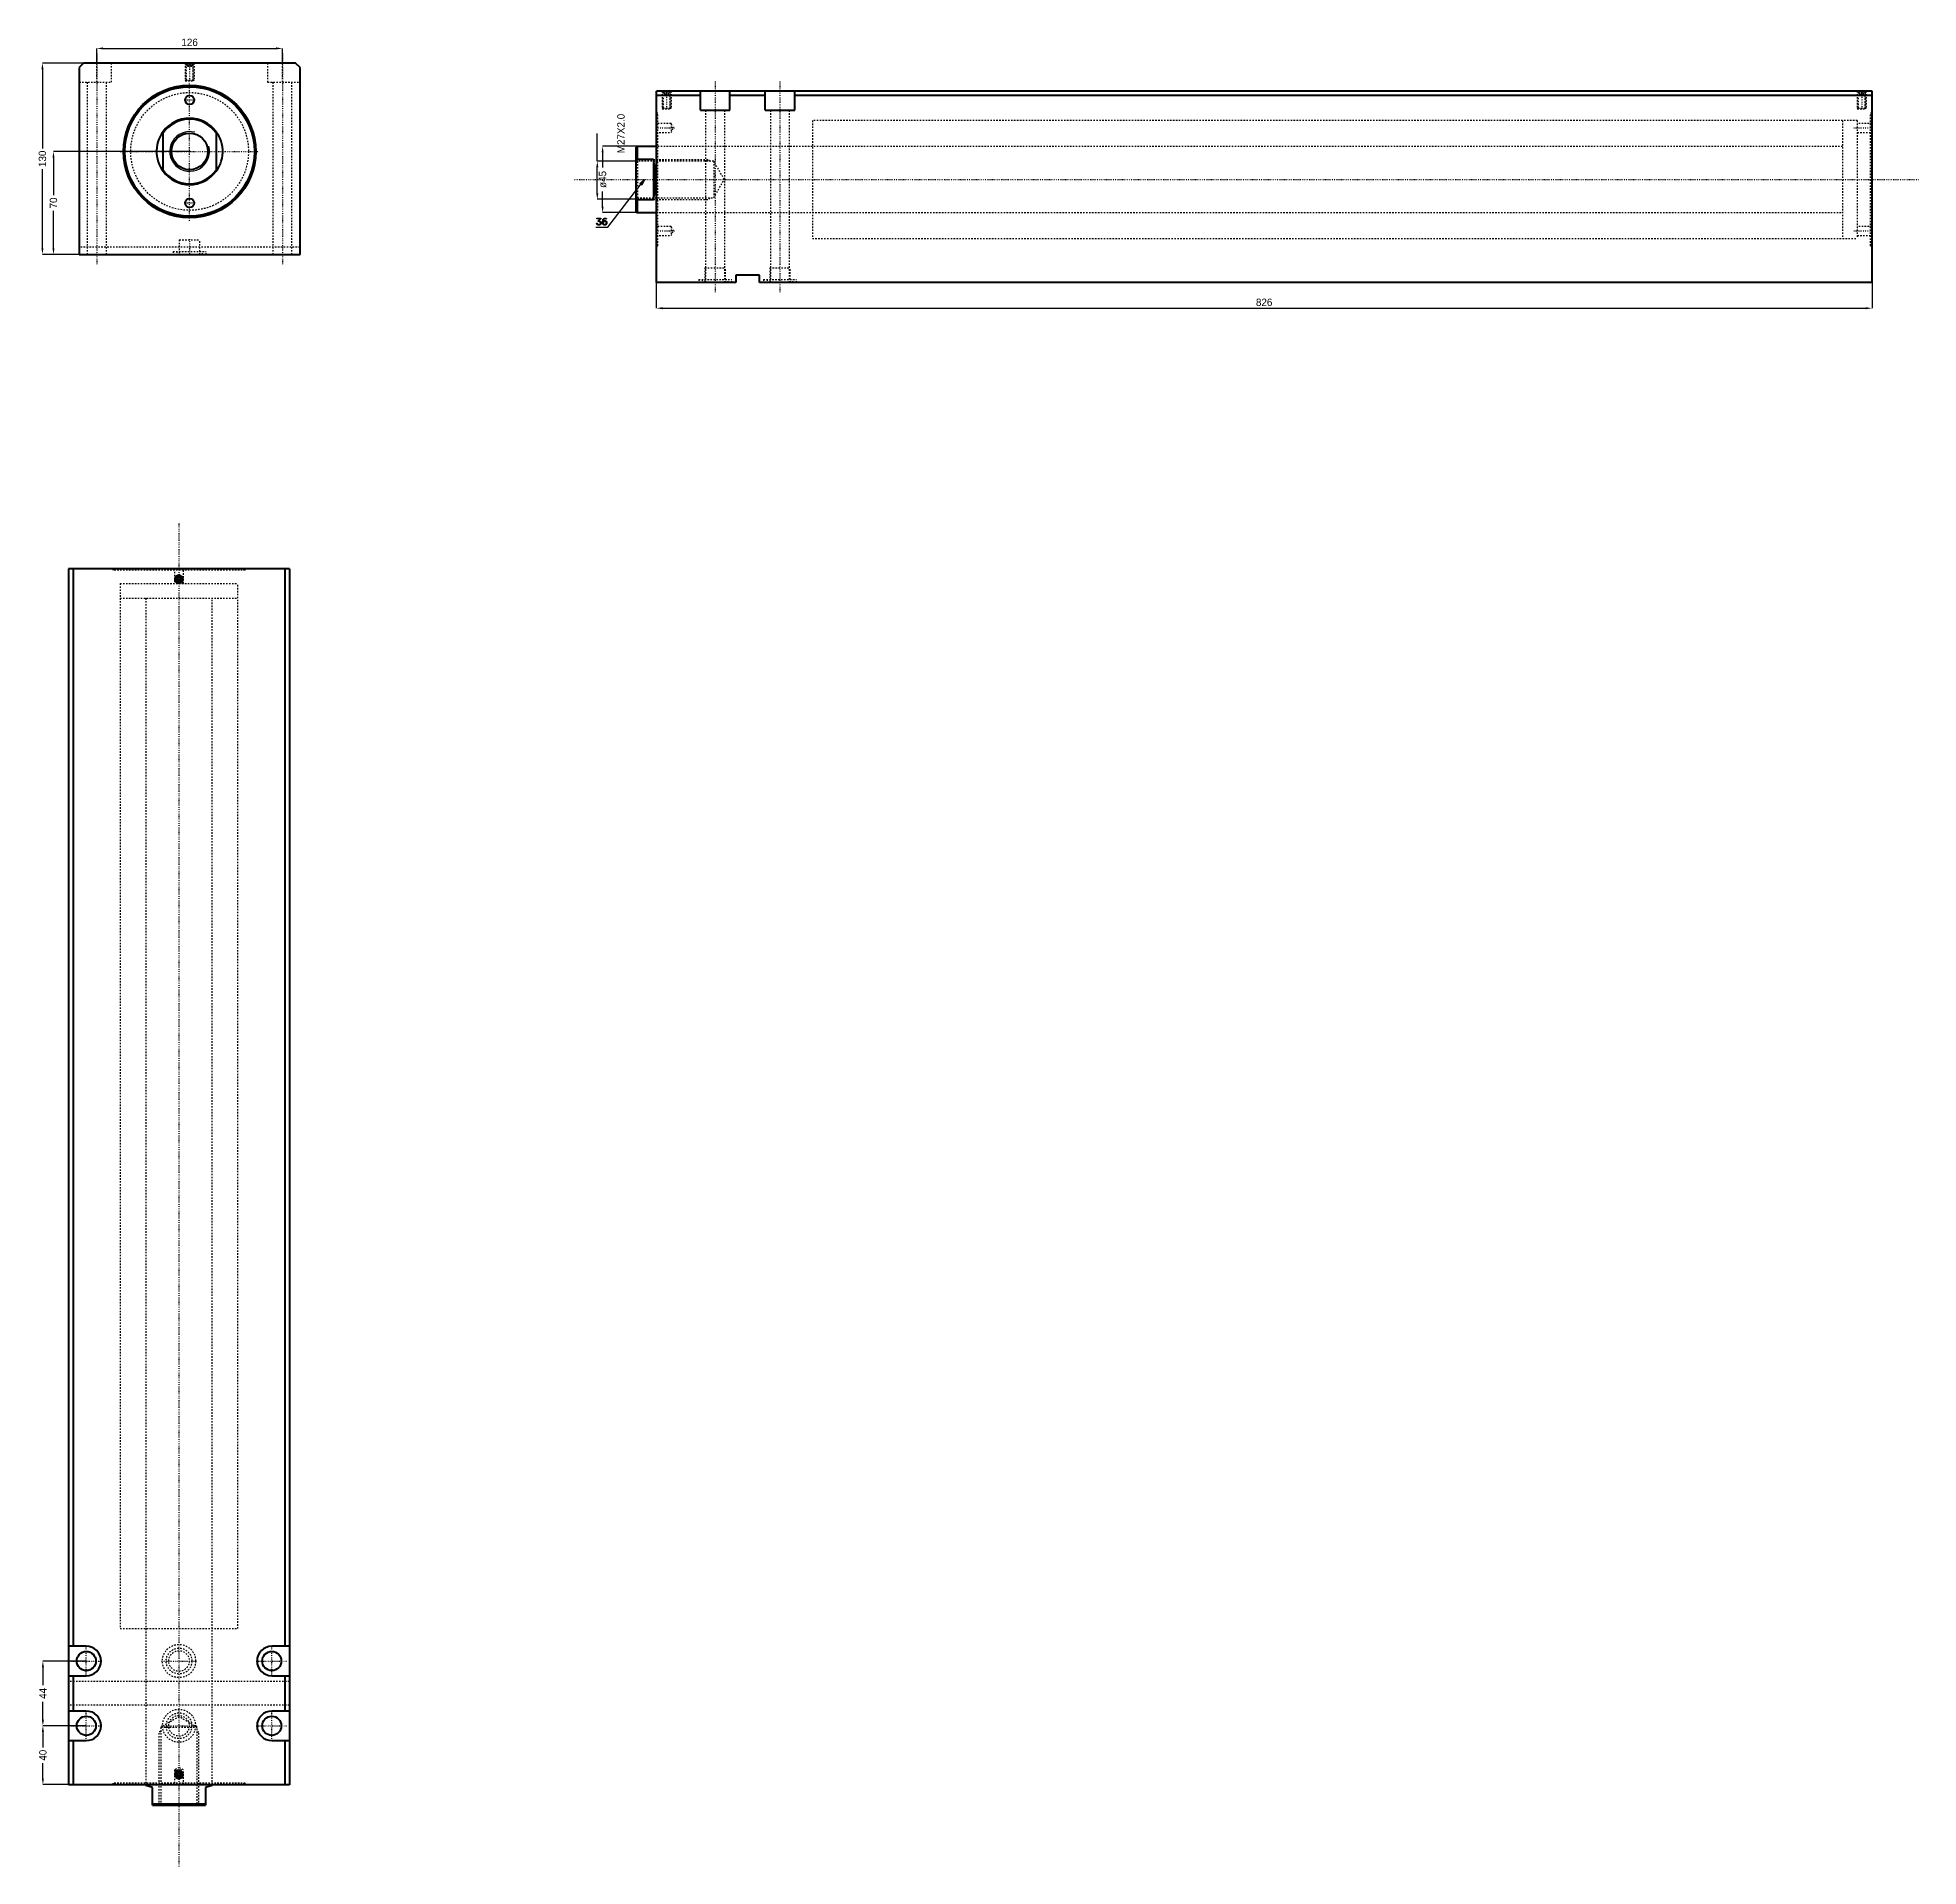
# Model space of a CAD drawing. Header units: millimetres. Extents: x -103 to 1175, y -1165 to 77.
import ezdxf

# ---------------------------------------------------------------- set-up
doc = ezdxf.new("R2010")
doc.units = ezdxf.units.MM
doc.linetypes.add('Center', pattern=[1.5, 0.45, -0.5, 0.05, -0.5])
doc.linetypes.add('Dashed', pattern=[2, 1, -1])
for name, color, linetype, lineweight in [('2d ConnectionPoints', 7, 'Continuous', 50), ('AM_0', 7, 'Continuous', 50), ('AM_5', 3, 'Continuous', 25), ('AM_7', 7, 'Center', 25), ('AM_9', 6, 'Dashed', 25)]:
    doc.layers.add(name, color=color, linetype=linetype, lineweight=lineweight)
doc.dimstyles.new('ISO-25', dxfattribs={"dimtxt": 2.5, "dimasz": 2.5, "dimexe": 1.25, "dimexo": 0.625, "dimtad": 1, "dimtxsty": 'Standard', "dimcen": 2.5, "dimadec": 0, "dimazin": 0, "dimtfac": 1, "dimtmove": 0, "dimatfit": 3, "dimfxl": 0, "dimarcsym": 0})

# ---------------------------------------------------------------- blocks, each defined once
blk = doc.blocks.new('1_JECX_MF_INLA_80_700_0_rod__0_in_JECX_MF_160_INLA_80_700_0__0')
at = {"layer": 'AM_0'}
for p, q in [((-18, -13.5), (-18, 13.5)), ((18, 13.5), (18, -13.5))]:
    blk.add_line(p, q, dxfattribs=at)
for points in [[(-18, 13.5), (-19.1, 11.9), (-20.1, 10.2), (-20.9, 8.4), (-21.5, 6.5), (-22, 4.6), (-22.3, 2.7), (-22.5, 0.7), (-22.5, -1.2), (-22.3, -3.2), (-21.9, -5.1), (-21.4, -7), (-20.7, -8.8), (-19.8, -10.6), (-18.8, -12.3), (-18, -13.5)], [(18, -13.5), (19.1, -11.9), (20.1, -10.2), (20.9, -8.4), (21.5, -6.5), (22, -4.6), (22.3, -2.7), (22.5, -0.7), (22.5, 1.2), (22.3, 3.2), (21.9, 5.1), (21.4, 7), (20.7, 8.8), (19.8, 10.6), (18.8, 12.3), (18, 13.5)]]:
    blk.add_lwpolyline(points, dxfattribs=at)
blk.add_circle((0, 0), 12.4, dxfattribs=at)
for radius, start, end in [(22.5, 36.8699, 143.1301), (22, 35.0968, 144.9032), (22, 215.0968, 324.9032), (22.5, 216.8699, 323.1301)]:
    blk.add_arc((0, 0), radius, start, end, dxfattribs=at)
at = {"layer": 'AM_5'}
blk.add_arc((0, 0), 13.5, 75, 15, dxfattribs=at)
blk = doc.blocks.new('2_JECX_MF_EXLA_80_700_0_body__0_in_JECX_MF_160_INLA_80_700_0__0')
at = {"layer": 'AM_0'}
for p, q in [((-72, 60), (-75, 57)), ((-75, 57), (-75, -70)), ((72, 60), (-72, 60)), ((75, 57), (72, 60)), ((75, -70), (75, 57)), ((-75, -70), (75, -70))]:
    blk.add_line(p, q, dxfattribs=at)
for centre, radius in [((0, 0), 45), ((0, 0), 44), ((0, 35), 3), ((0, -35), 3)]:
    blk.add_circle(centre, radius, dxfattribs=at)
at = {"layer": 'AM_5', "linetype": 'Dashed'}
for p, q in [((-3, 60), (-3, 48)), ((3, 60), (3, 48))]:
    blk.add_line(p, q, dxfattribs=at)
at = {"layer": 'AM_7'}
for p, q in [((-63, 66.5), (-63, -76.5)), ((63, 66.5), (63, -76.5)), ((0, 60.6), (0, 47.4)), ((0, -47.2), (0, 47.2)), ((-3.2, 35), (3.1, 35)), ((-47.2, 0), (47.2, 0)), ((-3.2, -35), (3.1, -35)), ((0, -59.5), (0, -70.5))]:
    blk.add_line(p, q, dxfattribs=at)
at = {"layer": 'AM_9'}
for p, q in [((-63, 47), (-63, 60)), ((-53, 47), (-53, 60)), ((-3, 60), (-2.5, 59.5)), ((-2.5, 59.5), (-2.5, 48.5)), ((-2.5, 59.5), (2.5, 59.5)), ((-1.9, 60), (-2.4, 59.5)), ((-2.4, 59.5), (2.4, 59.5)), ((-2.4, 59.5), (-2.4, 48)), ((-1.4, 58), (-1.4, 60)), ((-1.4, 58), (1.4, 58)), ((-0.7, 58), (-0.7, 60)), ((0.7, 58), (0.7, 60)), ((1.4, 58), (1.4, 60)), ((2.4, 59.5), (1.9, 60)), ((2.4, 48), (2.4, 59.5)), ((2.5, 59.5), (3, 60)), ((2.5, 48.5), (2.5, 59.5)), ((53, 60), (53, 47)), ((63, 47), (63, 60)), ((-75, 47), (-53, 47)), ((-69.5, 47), (-69.5, -70)), ((-56.5, -70), (-56.5, 47)), ((-2.5, 48.5), (-3, 48)), ((-3, 48), (3, 48)), ((-2.5, 48.5), (2.5, 48.5)), ((3, 48), (2.5, 48.5)), ((53, 47), (75, 47)), ((56.5, 47), (56.5, -70)), ((69.5, -70), (69.5, 47)), ((-7, -60), (7, -60)), ((-7, -60), (-7, -70)), ((7, -70), (7, -60)), ((75, -65), (-75, -65)), ((-11.2, -67.9), (11.2, -67.9)), ((-11.2, -67.9), (-11.2, -70)), ((-8.8, -67.9), (-8.8, -70)), ((8.8, -70), (8.8, -67.9)), ((11.2, -70), (11.2, -67.9))]:
    blk.add_line(p, q, dxfattribs=at)
blk.add_circle((0, 0), 40, dxfattribs=at)
blk = doc.blocks.new('*D3')
at = {"layer": 'AM_5', "color": 0, "lineweight": -2}
for p, q in [((-63, 60), (-63, 70)), ((-58.8, 70), (58.8, 70)), ((63, 60), (63, 70))]:
    blk.add_line(p, q, dxfattribs=at)
at = {"layer": 'AM_5', "color": 0}
for points in [[(-58.8, 70.7), (-58.8, 69.3), (-63, 70)], [(58.8, 69.3), (58.8, 70.7), (63, 70)]]:
    blk.add_solid(points, dxfattribs=at)
at = {"layer": 'Defpoints', "color": 0}
for p in [(63, 70), (-63, 60), (63, 60)]:
    blk.add_point(p, dxfattribs=at)
at = {"layer": 'AM_5', "color": 0, "insert": (0, 74.1), "char_height": 5, "attachment_point": 5}
blk.add_mtext('126', dxfattribs=at)
blk = doc.blocks.new('*D4')
at = {"layer": 'AM_5', "color": 0, "lineweight": -2}
for p, q in [((-72, 60), (-100, 60)), ((-100, 55.8), (-100, 2)), ((-100, -65.8), (-100, -12)), ((-75, -70), (-100, -70))]:
    blk.add_line(p, q, dxfattribs=at)
at = {"layer": 'AM_5', "color": 0}
for points in [[(-99.3, 55.8), (-100.7, 55.8), (-100, 60)], [(-100.7, -65.8), (-99.3, -65.8), (-100, -70)]]:
    blk.add_solid(points, dxfattribs=at)
at = {"layer": 'Defpoints', "color": 0}
for p in [(-72, 60), (-100, -70), (-75, -70)]:
    blk.add_point(p, dxfattribs=at)
at = {"layer": 'AM_5', "color": 0, "insert": (-100, -5), "char_height": 5, "attachment_point": 5, "rotation": 90}
blk.add_mtext('130', dxfattribs=at)
blk = doc.blocks.new('*D5')
at = {"layer": 'AM_5', "color": 0, "lineweight": -2}
for p, q in [((0, 0), (-92.5, 0)), ((-92.5, -4.2), (-92.5, -29.7)), ((-92.5, -65.8), (-92.5, -40.3)), ((-75, -70), (-92.5, -70))]:
    blk.add_line(p, q, dxfattribs=at)
at = {"layer": 'AM_5', "color": 0}
for points in [[(-91.8, -4.2), (-93.2, -4.2), (-92.5, 0)], [(-93.2, -65.8), (-91.8, -65.8), (-92.5, -70)]]:
    blk.add_solid(points, dxfattribs=at)
at = {"layer": 'Defpoints', "color": 0}
for p in [(0, 0), (-92.5, -70), (-75, -70)]:
    blk.add_point(p, dxfattribs=at)
at = {"layer": 'AM_5', "color": 0, "insert": (-92.5, -35), "char_height": 5, "attachment_point": 5, "rotation": 90}
blk.add_mtext('70', dxfattribs=at)
blk = doc.blocks.new('1_JECX_MF_INLA_80_700_0_rod__0_in_JECX_MF_160_INLA_80_700_0__4')
at = {"layer": 'AM_0'}
for p, q in [((-22.5, 0), (-22.5, -0.5)), ((22.5, -0.5), (22.5, 0)), ((-18, -2), (-22.5, -0.5)), ((-18, -14), (-18, -2)), ((22.5, -0.5), (18, -2)), ((18, -2), (18, -14)), ((-18, -13), (18, -13)), ((-18, -14), (18, -14))]:
    blk.add_line(p, q, dxfattribs=at)
at = {"layer": 'AM_5', "linetype": 'Dashed'}
for p, q in [((-13.5, -14), (-13.5, 36)), ((-12.4, 36), (-13.5, 36)), ((12.4, 36), (13.5, 36)), ((13.5, -14), (13.5, 36))]:
    blk.add_line(p, q, dxfattribs=at)
at = {"layer": 'AM_7'}
blk.add_line((0, -55.5), (0, 857.5), dxfattribs=at)
at = {"layer": 'AM_9'}
for p, q in [((-40, 816), (40, 816)), ((-40, 816), (-40, 806)), ((-40, 806), (40, 806)), ((-22.5, 806), (-22.5, 0)), ((22.5, 0), (22.5, 806)), ((40, 806), (40, 816)), ((0, 46.2), (-12.4, 39)), ((-12.4, 39), (12.4, 39)), ((-12.4, 39), (-12.4, -12.9)), ((12.4, 39), (0, 46.2)), ((12.4, -12.9), (12.4, 39)), ((-12.4, -12.9), (-13.5, -14)), ((-12.4, -12.9), (12.4, -12.9)), ((13.5, -14), (12.4, -12.9))]:
    blk.add_line(p, q, dxfattribs=at)
blk = doc.blocks.new('2_JECX_MF_EXLA_80_700_0_body__0_in_JECX_MF_160_INLA_80_700_0__4')
at = {"layer": 'AM_0'}
for p, q in [((75, 826), (-75, 826)), ((-75, 826), (-75, 0)), ((-72, 826), (-72, 94)), ((-0.7, 820.2), (-1.4, 819)), ((-1.4, 819), (-0.7, 817.8)), ((0.7, 820.2), (-0.7, 820.2)), ((1.4, 819), (0.7, 820.2)), ((0.7, 817.8), (1.4, 819)), ((72, 826), (72, 94)), ((75, 826), (75, 0)), ((-0.7, 817.8), (0.7, 817.8)), ((-63, 94), (-75, 94)), ((75, 94), (63, 94)), ((-75, 74), (-63, 74)), ((-72, 74), (-72, 50)), ((63, 74), (75, 74)), ((72, 74), (72, 50)), ((-63, 50), (-75, 50)), ((75, 50), (63, 50)), ((-75, 30), (-63, 30)), ((-72, 30), (-72, 0)), ((63, 30), (75, 30)), ((72, 30), (72, 0)), ((75, 0), (-75, 0)), ((-0.7, 8.3), (-1.4, 7)), ((-1.4, 7), (-0.7, 5.8)), ((0.7, 8.3), (-0.7, 8.3)), ((-0.7, 5.8), (0.7, 5.8)), ((1.4, 7), (0.7, 8.3)), ((0.7, 5.8), (1.4, 7))]:
    blk.add_line(p, q, dxfattribs=at)
for centre, radius in [((0, 819), 2.46), ((0, 819), 2.4), ((0, 819), 1.9), ((-63, 84), 6.5), ((63, 84), 6.5), ((-63, 40), 6.5), ((63, 40), 6.5), ((0, 7), 2.46), ((0, 7), 2.4), ((0, 7), 1.9)]:
    blk.add_circle(centre, radius, dxfattribs=at)
for centre, start, end in [((-63, 84), 270, 90), ((63, 84), 90, 270), ((-63, 40), 270, 90), ((63, 40), 90, 270)]:
    blk.add_arc(centre, 10, start, end, dxfattribs=at)
at = {"layer": 'AM_5'}
for centre in [(0, 819), (0, 7)]:
    blk.add_arc(centre, 3, 75, 15, dxfattribs=at)
at = {"layer": 'AM_7'}
for p, q in [((-3.2, 819), (3.1, 819)), ((-63, 73.5), (-63, 94.5)), ((63, 73.5), (63, 94.5)), ((-73.5, 84), (-52.5, 84)), ((-11.8, 84), (11.8, 84)), ((52.5, 84), (73.5, 84)), ((-73.5, 40), (-52.5, 40)), ((-63, 29.5), (-63, 50.5)), ((-11.8, 40), (11.8, 40)), ((52.5, 40), (73.5, 40)), ((63, 29.5), (63, 50.5)), ((-3.2, 7), (3.1, 7))]:
    blk.add_line(p, q, dxfattribs=at)
at = {"layer": 'AM_9'}
for p, q in [((-45, 826), (-45, 825)), ((45, 825), (-45, 825)), ((-44, 826), (-44, 825)), ((-3, 826), (-3, 816)), ((3, 816), (3, 826)), ((44, 825), (44, 826)), ((45, 825), (45, 826)), ((-40, 816), (40, 816)), ((-40, 816), (-40, 106)), ((40, 106), (40, 816)), ((-40, 106), (40, 106)), ((-22.5, 106), (-22.5, 0)), ((22.5, 0), (22.5, 106)), ((75, 70), (-75, 70)), ((75, 54), (-75, 54)), ((45, 1), (-45, 1)), ((-45, 1), (-45, 0)), ((-44, 1), (-44, 0)), ((0, 11.7), (-3, 10)), ((-3, 10), (3, 10)), ((-3, 10), (-3, 0)), ((3, 10), (0, 11.7)), ((3, 0), (3, 10)), ((44, 0), (44, 1)), ((45, 0), (45, 1))]:
    blk.add_line(p, q, dxfattribs=at)
for centre, radius in [((0, 84), 11.3), ((0, 84), 8.75), ((0, 84), 7), ((0, 40), 11.2), ((0, 40), 8.75), ((0, 40), 7)]:
    blk.add_circle(centre, radius, dxfattribs=at)
blk = doc.blocks.new('*D11')
at = {"layer": 'AM_5', "color": 0, "lineweight": -2}
for p, q in [((-70.2, -1025.5), (-99.7, -1025.5)), ((-99.7, -1029.7), (-99.7, -1041.9)), ((-99.7, -1065.4), (-99.7, -1053.2)), ((-70.2, -1069.5), (-99.7, -1069.5))]:
    blk.add_line(p, q, dxfattribs=at)
at = {"layer": 'AM_5', "color": 0}
for points in [[(-100.4, -1029.7), (-99, -1029.7), (-99.7, -1025.5)], [(-100.4, -1065.4), (-99, -1065.4), (-99.7, -1069.5)]]:
    blk.add_solid(points, dxfattribs=at)
at = {"layer": 'Defpoints', "color": 0}
for p in [(-99.7, -1025.5), (-70.2, -1025.5), (-70.2, -1069.5)]:
    blk.add_point(p, dxfattribs=at)
at = {"layer": 'AM_5', "color": 0, "insert": (-99.7, -1047.5), "char_height": 5, "attachment_point": 5, "rotation": 90}
blk.add_mtext('44', dxfattribs=at)
blk = doc.blocks.new('*D12')
at = {"layer": 'AM_5', "color": 0, "lineweight": -2}
for p, q in [((-70.2, -1069.5), (-99.7, -1069.5)), ((-99.7, -1073.7), (-99.7, -1084.3)), ((-99.7, -1105.4), (-99.7, -1094.8)), ((-82.2, -1109.5), (-99.7, -1109.5))]:
    blk.add_line(p, q, dxfattribs=at)
at = {"layer": 'AM_5', "color": 0}
for points in [[(-100.4, -1073.7), (-99, -1073.7), (-99.7, -1069.5)], [(-100.4, -1105.4), (-99, -1105.4), (-99.7, -1109.5)]]:
    blk.add_solid(points, dxfattribs=at)
at = {"layer": 'Defpoints', "color": 0}
for p in [(-70.2, -1069.5), (-99.7, -1109.5), (-82.2, -1109.5)]:
    blk.add_point(p, dxfattribs=at)
at = {"layer": 'AM_5', "color": 0, "insert": (-99.7, -1089.5), "char_height": 5, "attachment_point": 5, "rotation": 90}
blk.add_mtext('40', dxfattribs=at)
blk = doc.blocks.new('1_JECX_MF_INLA_80_700_0_rod__0_in_JECX_MF_160_INLA_80_700_0__2')
at = {"layer": 'AM_0'}
for p, q in [((-13, 22.5), (-14, 22)), ((-14, 22), (-14, -22)), ((-13, 13.5), (-14, 12.6)), ((0, 22.5), (-13, 22.5)), ((-13, 22.5), (-13, 13.5)), ((-2, 13.5), (-13, 13.5)), ((-2, 13.5), (-2, -13.5)), ((-14, -12.6), (-13, -13.5)), ((-14, -22), (-13, -22.5)), ((-13, -13.5), (-2, -13.5)), ((-13, -13.5), (-13, -22.5)), ((-13, -22.5), (0, -22.5))]:
    blk.add_line(p, q, dxfattribs=at)
blk.add_lwpolyline([(-2, -13.5), (-1.6, -11.9), (-1.3, -10.2), (-1.1, -8.4), (-0.9, -6.5), (-0.7, -4.6), (-0.6, -2.7), (-0.5, -0.7), (-0.5, 1.2), (-0.6, 3.2), (-0.7, 5.1), (-0.9, 7), (-1.1, 8.8), (-1.4, 10.6), (-1.7, 12.3), (-2, 13.5)], dxfattribs=at)
at = {"layer": 'AM_5', "linetype": 'Dashed'}
for p, q in [((-14, 13.5), (36, 13.5)), ((36, 12.4), (36, 13.5)), ((36, -12.4), (36, -13.5)), ((-14, -13.5), (36, -13.5))]:
    blk.add_line(p, q, dxfattribs=at)
at = {"layer": 'AM_7'}
blk.add_line((-55.5, 0), (857.5, 0), dxfattribs=at)
at = {"layer": 'AM_9'}
for p, q in [((816, 40), (806, 40)), ((806, 40), (806, -40)), ((816, 40), (816, -40)), ((-12.9, 12.4), (-14, 13.5)), ((806, 22.5), (0, 22.5)), ((39, 12.4), (-12.9, 12.4)), ((-12.9, 12.4), (-12.9, -12.4)), ((46.2, 0), (39, 12.4)), ((39, 12.4), (39, -12.4)), ((39, -12.4), (46.2, 0)), ((-14, -13.5), (-12.9, -12.4)), ((-12.9, -12.4), (39, -12.4)), ((0, -22.5), (806, -22.5)), ((806, -40), (816, -40))]:
    blk.add_line(p, q, dxfattribs=at)
blk = doc.blocks.new('2_JECX_MF_EXLA_80_700_0_body__0_in_JECX_MF_160_INLA_80_700_0__2')
at = {"layer": 'AM_0'}
for p, q in [((0, -70), (0, 60)), ((826, 60), (0, 60)), ((30, 57), (0, 57)), ((30, 47), (30, 60)), ((50, 47), (50, 60)), ((74, 57), (50, 57)), ((74, 47), (74, 60)), ((94, 47), (94, 60)), ((826, 57), (94, 57)), ((826, -70), (826, 60)), ((30, 47), (50, 47)), ((74, 47), (94, 47)), ((54, -70), (0, -70)), ((70, -65), (54, -65)), ((54, -65), (54, -70)), ((70, -70), (70, -65)), ((826, -70), (70, -70))]:
    blk.add_line(p, q, dxfattribs=at)
at = {"layer": 'AM_5', "linetype": 'Dashed'}
for p, q in [((4, 60), (4, 48)), ((10, 60), (10, 48)), ((816, 60), (816, 48)), ((822, 60), (822, 48))]:
    blk.add_line(p, q, dxfattribs=at)
at = {"layer": 'AM_7'}
for p, q in [((40, 66.5), (40, -76.5)), ((84, 66.5), (84, -76.5)), ((7, 60.6), (7, 47.4)), ((819, 60.6), (819, 47.4)), ((-0.6, 35), (12.3, 35)), ((813.7, 35), (826.6, 35)), ((-0.6, -35), (12.3, -35)), ((813.7, -35), (826.6, -35))]:
    blk.add_line(p, q, dxfattribs=at)
at = {"layer": 'AM_9'}
for p, q in [((4, 60), (4.5, 59.5)), ((4.5, 59.5), (4.5, 48.5)), ((4.5, 59.5), (9.5, 59.5)), ((5.1, 60), (4.6, 59.5)), ((4.6, 59.5), (4.6, 48)), ((4.6, 59.5), (9.4, 59.5)), ((5.8, 58), (5.8, 60)), ((5.8, 58), (8.2, 58)), ((7, 58), (7, 60)), ((8.2, 58), (8.2, 60)), ((9.4, 59.5), (8.9, 60)), ((9.4, 48), (9.4, 59.5)), ((9.5, 59.5), (10, 60)), ((9.5, 48.5), (9.5, 59.5)), ((816, 60), (816.5, 59.5)), ((816.5, 59.5), (816.5, 48.5)), ((816.5, 59.5), (821.5, 59.5)), ((817.1, 60), (816.6, 59.5)), ((816.6, 59.5), (821.4, 59.5)), ((816.6, 59.5), (816.6, 48)), ((817.8, 58), (817.8, 60)), ((817.8, 58), (820.2, 58)), ((819, 58), (819, 60)), ((820.2, 58), (820.2, 60)), ((821.4, 59.5), (820.9, 60)), ((821.4, 48), (821.4, 59.5)), ((821.5, 59.5), (822, 60)), ((821.5, 48.5), (821.5, 59.5)), ((1, 45), (0, 45)), ((1, 44), (0, 44)), ((1, -45), (1, 45)), ((4.5, 48.5), (4, 48)), ((4, 48), (10, 48)), ((4.5, 48.5), (9.5, 48.5)), ((10, 48), (9.5, 48.5)), ((33.5, 47), (33.5, -70)), ((46.5, -70), (46.5, 47)), ((77.5, 47), (77.5, -70)), ((90.5, -70), (90.5, 47)), ((816, 40), (106, 40)), ((106, 40), (106, -40)), ((816.5, 48.5), (816, 48)), ((816, 48), (822, 48)), ((816, 40), (816, -40)), ((816.5, 48.5), (821.5, 48.5)), ((822, 48), (821.5, 48.5)), ((825, -45), (825, 45)), ((826, 45), (825, 45)), ((826, 44), (825, 44)), ((10, 38), (0, 38)), ((0, 32), (10, 32)), ((11.7, 35), (10, 38)), ((10, 38), (10, 32)), ((10, 32), (11.7, 35)), ((826, 38), (816, 38)), ((816, 32), (826, 32)), ((106, 22.5), (0, 22.5)), ((0, -22.5), (106, -22.5)), ((10, -32), (0, -32)), ((0, -38), (10, -38)), ((11.7, -35), (10, -32)), ((10, -32), (10, -38)), ((10, -38), (11.7, -35)), ((826, -32), (816, -32)), ((816, -38), (826, -38)), ((0, -44), (1, -44)), ((0, -45), (1, -45)), ((106, -40), (816, -40)), ((825, -44), (826, -44)), ((825, -45), (826, -45)), ((33, -60), (47, -60)), ((33, -60), (33, -70)), ((47, -70), (47, -60)), ((77, -60), (91, -60)), ((77, -60), (77, -70)), ((91, -70), (91, -60)), ((28.8, -67.9), (51.3, -67.9)), ((28.8, -67.9), (28.8, -70)), ((31.2, -67.9), (31.2, -70)), ((48.8, -70), (48.8, -67.9)), ((51.3, -70), (51.3, -67.9)), ((72.8, -67.9), (95.2, -67.9)), ((72.8, -67.9), (72.8, -70)), ((75.2, -67.9), (75.2, -70)), ((92.8, -70), (92.8, -67.9)), ((95.2, -70), (95.2, -67.9))]:
    blk.add_line(p, q, dxfattribs=at)
blk = doc.blocks.new('*D19')
at = {"layer": 'AM_5', "color": 0, "lineweight": -2}
for p, q in [((317.1, -89), (317.1, -106.5)), ((1143.1, -89), (1143.1, -106.5)), ((321.3, -106.5), (1138.9, -106.5))]:
    blk.add_line(p, q, dxfattribs=at)
at = {"layer": 'AM_5', "color": 0}
for points in [[(321.3, -105.8), (321.3, -107.2), (317.1, -106.5)], [(1138.9, -105.8), (1138.9, -107.2), (1143.1, -106.5)]]:
    blk.add_solid(points, dxfattribs=at)
at = {"layer": 'Defpoints', "color": 0}
for p in [(317.1, -89), (1143.1, -89), (1143.1, -106.5)]:
    blk.add_point(p, dxfattribs=at)
at = {"layer": 'AM_5', "color": 0, "insert": (730.1, -102.5), "char_height": 5, "attachment_point": 5}
blk.add_mtext('826', dxfattribs=at)
blk = doc.blocks.new('*D20')
at = {"layer": 'AM_5', "color": 0, "lineweight": -2}
for p, q in [((304.1, 3.5), (280.6, 3.5)), ((280.6, -0.7), (280.6, -10.9)), ((280.6, -37.4), (280.6, -27.2)), ((304.1, -41.5), (280.6, -41.5))]:
    blk.add_line(p, q, dxfattribs=at)
at = {"layer": 'AM_5', "color": 0}
for points in [[(279.9, -0.7), (281.3, -0.7), (280.6, 3.5)], [(279.9, -37.4), (281.3, -37.4), (280.6, -41.5)]]:
    blk.add_solid(points, dxfattribs=at)
at = {"layer": 'Defpoints', "color": 0}
for p in [(280.6, 3.5), (304.1, 3.5), (304.1, -41.5)]:
    blk.add_point(p, dxfattribs=at)
at = {"layer": 'AM_5', "color": 0, "insert": (280.6, -19), "char_height": 5, "attachment_point": 5, "rotation": 90}
blk.add_mtext('ø45', dxfattribs=at)
blk = doc.blocks.new('*D21')
at = {"layer": 'AM_5', "color": 0, "lineweight": -2}
for p, q in [((277, -6.6), (277, 12.2)), ((304.2, -6.6), (277, -6.6)), ((277, -28.4), (277, -10.8)), ((303.1, -32.5), (277, -32.5))]:
    blk.add_line(p, q, dxfattribs=at)
at = {"layer": 'AM_5', "color": 0}
for points in [[(276.3, -10.8), (277.7, -10.8), (277, -6.6)], [(276.3, -28.4), (277.7, -28.4), (277, -32.5)]]:
    blk.add_solid(points, dxfattribs=at)
at = {"layer": 'Defpoints', "color": 0}
for p in [(304.2, -6.6), (277, -32.5), (303.1, -32.5)]:
    blk.add_point(p, dxfattribs=at)
at = {"layer": 'AM_5', "color": 0, "insert": (293.1, 12.2), "char_height": 5, "attachment_point": 5, "rotation": 90}
blk.add_mtext('M27X2.0', dxfattribs=at)

msp = doc.modelspace()

# ---------------------------------------------------------------- linework, layer by layer
at = {"layer": '2d ConnectionPoints'}
for p in [(0, 0), (317.115, -19.029), (-7.198, -1109.519)]:
    msp.add_point(p, dxfattribs=at)
at = {"layer": 'AM_5'}
for p, q in [((284.115, -51.529), (309.115, -19.029)), ((276.115, -51.529), (284.115, -51.529))]:
    msp.add_line(p, q, dxfattribs=at)
for points in [[(309.115, -19.029), (307.235, -22.84), (305.914, -21.824), (309.115, -19.029)], [(277.048, -48.723), (277.048, -48.723), (277.054, -48.833), (277.083, -48.987), (277.083, -48.987), (277.136, -49.129), (277.186, -49.217), (277.186, -49.217), (277.245, -49.297), (277.347, -49.403), (277.347, -49.403), (277.466, -49.492), (277.555, -49.542), (277.555, -49.542), (277.649, -49.583), (277.794, -49.627), (277.794, -49.627), (277.945, -49.651), (278.049, -49.655), (278.049, -49.655), (278.159, -49.651), (278.32, -49.626), (278.32, -49.626), (278.473, -49.581), (278.572, -49.54), (278.572, -49.54), (278.666, -49.49), (278.792, -49.4), (278.792, -49.4), (278.9, -49.293), (278.962, -49.212), (278.962, -49.212), (279.015, -49.124), (279.072, -48.983), (279.072, -48.983), (279.103, -48.831), (279.109, -48.723), (279.109, -48.723), (279.1, -48.569), (279.057, -48.357), (279.057, -48.357), (278.977, -48.166), (278.904, -48.051), (278.904, -48.051), (278.816, -47.947), (278.661, -47.811), (278.661, -47.811), (278.479, -47.699), (278.343, -47.639), (278.343, -47.639), (278.197, -47.589), (277.963, -47.535), (277.963, -47.535), (277.712, -47.506), (277.536, -47.501), (277.536, -47.046), (278.855, -45.752), (276.652, -45.752), (276.652, -45.317), (279.473, -45.317), (279.473, -45.772), (278.124, -47.104), (278.124, -47.104), (278.418, -47.172), (278.793, -47.319), (278.793, -47.319), (279.088, -47.52), (279.24, -47.684), (279.24, -47.684), (279.361, -47.867), (279.492, -48.164), (279.492, -48.164), (279.563, -48.49), (279.577, -48.723), (279.577, -48.723), (279.567, -48.891), (279.52, -49.125), (279.52, -49.125), (279.431, -49.338), (279.349, -49.468), (279.349, -49.468), (279.253, -49.588), (279.089, -49.743), (279.089, -49.743), (278.901, -49.871), (278.762, -49.941), (278.762, -49.941), (278.617, -49.999), (278.395, -50.061), (278.395, -50.061), (278.166, -50.094), (278.01, -50.101), (278.01, -50.101), (277.859, -50.094), (277.639, -50.061), (277.639, -50.061), (277.429, -50), (277.293, -49.943), (277.293, -49.943), (277.165, -49.874), (276.993, -49.747), (276.993, -49.747), (276.844, -49.592), (276.757, -49.473), (276.757, -49.473), (276.684, -49.343), (276.605, -49.13), (276.605, -49.13), (276.562, -48.893), (276.554, -48.723), (277.048, -48.723)], [(282.082, -50.068), (282.082, -50.068), (281.861, -50.058), (281.568, -50.004), (281.568, -50.004), (281.32, -49.905), (281.18, -49.813), (281.18, -49.813), (281.057, -49.703), (280.903, -49.512), (280.903, -49.512), (280.785, -49.286), (280.726, -49.117), (280.726, -49.117), (280.681, -48.934), (280.631, -48.631), (280.631, -48.631), (280.605, -48.295), (280.6, -48.053), (280.6, -48.053), (280.615, -47.555), (280.697, -46.893), (280.697, -46.893), (280.85, -46.331), (280.991, -46.012), (280.991, -46.012), (281.166, -45.745), (281.495, -45.456), (281.495, -45.456), (281.906, -45.301), (282.225, -45.271), (282.225, -45.271), (282.378, -45.276), (282.588, -45.3), (282.588, -45.3), (282.774, -45.344), (282.884, -45.385), (282.884, -45.385), (282.987, -45.433), (283.13, -45.517), (283.13, -45.517), (283.262, -45.615), (283.343, -45.687), (282.985, -45.98), (282.985, -45.98), (282.939, -45.926), (282.856, -45.854), (282.856, -45.854), (282.758, -45.792), (282.684, -45.757), (282.684, -45.757), (282.604, -45.727), (282.473, -45.695), (282.473, -45.695), (282.328, -45.677), (282.225, -45.674), (282.225, -45.674), (282.06, -45.687), (281.842, -45.754), (281.842, -45.754), (281.658, -45.878), (281.553, -45.993), (281.553, -45.993), (281.463, -46.124), (281.349, -46.337), (281.349, -46.337), (281.263, -46.57), (281.22, -46.735), (281.22, -46.735), (281.186, -46.908), (281.143, -47.181), (281.143, -47.181), (281.11, -47.469), (281.094, -47.67), (281.094, -47.67), (281.166, -47.53), (281.289, -47.347), (281.289, -47.347), (281.428, -47.195), (281.531, -47.112), (281.531, -47.112), (281.64, -47.044), (281.817, -46.97), (281.817, -46.97), (282.01, -46.93), (282.147, -46.922), (282.147, -46.922), (282.308, -46.931), (282.535, -46.979), (282.535, -46.979), (282.745, -47.067), (282.875, -47.148), (282.875, -47.148), (282.995, -47.244), (283.154, -47.411), (283.154, -47.411), (283.286, -47.604), (283.36, -47.748), (283.36, -47.748), (283.422, -47.899), (283.488, -48.134), (283.488, -48.134), (283.524, -48.379), (283.531, -48.547), (283.531, -48.547), (283.524, -48.722), (283.484, -48.97), (283.484, -48.97), (283.411, -49.199), (283.344, -49.342), (283.344, -49.342), (283.264, -49.474), (283.121, -49.649), (283.121, -49.649), (282.953, -49.796), (282.826, -49.878), (282.826, -49.878), (282.69, -49.946), (282.474, -50.021), (282.474, -50.021), (282.243, -50.06), (282.082, -50.068)], [(282.088, -49.659), (282.088, -49.659), (282.205, -49.653), (282.367, -49.623), (282.367, -49.623), (282.512, -49.567), (282.6, -49.516), (282.6, -49.516), (282.68, -49.454), (282.784, -49.345), (282.784, -49.345), (282.87, -49.215), (282.917, -49.117), (282.917, -49.117), (282.955, -49.012), (282.997, -48.842), (282.997, -48.842), (283.02, -48.658), (283.024, -48.528), (283.024, -48.528), (283.02, -48.405), (282.999, -48.231), (282.999, -48.231), (282.96, -48.068), (282.923, -47.965), (282.923, -47.965), (282.879, -47.869), (282.797, -47.741), (282.797, -47.741), (282.698, -47.631), (282.621, -47.569), (282.621, -47.569), (282.537, -47.516), (282.397, -47.459), (282.397, -47.459), (282.24, -47.428), (282.127, -47.423), (282.127, -47.423), (282.009, -47.429), (281.845, -47.462), (281.845, -47.462), (281.694, -47.522), (281.602, -47.579), (281.602, -47.579), (281.517, -47.645), (281.405, -47.763), (281.405, -47.763), (281.311, -47.9), (281.259, -48.003), (281.259, -48.003), (281.216, -48.113), (281.169, -48.287), (281.169, -48.287), (281.144, -48.474), (281.139, -48.606), (281.139, -48.606), (281.143, -48.725), (281.167, -48.894), (281.167, -48.894), (281.21, -49.052), (281.25, -49.15), (281.25, -49.15), (281.298, -49.241), (281.386, -49.363), (281.386, -49.363), (281.492, -49.466), (281.573, -49.524), (281.573, -49.524), (281.662, -49.572), (281.808, -49.625), (281.808, -49.625), (281.971, -49.653), (282.088, -49.659)]]:
    msp.add_lwpolyline(points, dxfattribs=at)

# ---------------------------------------------------------------- block references
for name, p in [('2_JECX_MF_EXLA_80_700_0_body__0_in_JECX_MF_160_INLA_80_700_0__0', (0, 0)), ('2_JECX_MF_EXLA_80_700_0_body__0_in_JECX_MF_160_INLA_80_700_0__2', (317.115, -19.029)), ('1_JECX_MF_INLA_80_700_0_rod__0_in_JECX_MF_160_INLA_80_700_0__0', (0, 0)), ('1_JECX_MF_INLA_80_700_0_rod__0_in_JECX_MF_160_INLA_80_700_0__2', (317.115, -19.029)), ('1_JECX_MF_INLA_80_700_0_rod__0_in_JECX_MF_160_INLA_80_700_0__4', (-7.198, -1109.519)), ('2_JECX_MF_EXLA_80_700_0_body__0_in_JECX_MF_160_INLA_80_700_0__4', (-7.198, -1109.519))]:
    msp.add_blockref(name, p)

# ---------------------------------------------------------------- dimensions: what is measured, and where the dimension line sits
for base, p1, p2, text, picture, middle in [((63, 70), (-63, 60), (63, 60), '126', '*D3', (0, 70)), ((1143.115, -106.529), (317.115, -89.029), (1143.115, -89.029), '826', '*D19', (730.115, -106.529))]:
    dim = msp.add_linear_dim(base=base, p1=p1, p2=p2, text=text, dimstyle='ISO-25', override={"dimtxt": 5, "dimasz": 4.166667, "dimexe": 0, "dimexo": 0, "dimgap": 1.5}, dxfattribs=at)
    dim.commit()
    dim.dimension.update_dxf_attribs({"geometry": picture, "text_midpoint": middle, "dimtype": 160})
for base, p1, p2, text, picture, middle in [((-100, -70), (-72, 60), (-75, -70), '130', '*D4', (-100, -5)), ((277.032, -32.529), (304.198, -6.612), (303.115, -32.529), 'M27X2.0', '*D21', (293.115, 12.222)), ((-92.5, -70), (0, 0), (-75, -70), '70', '*D5', (-92.5, -35)), ((280.615, 3.471), (304.115, -41.529), (304.115, 3.471), 'ø45', '*D20', (280.615, -19.029)), ((-99.698, -1025.519), (-70.198, -1069.519), (-70.198, -1025.519), '44', '*D11', (-99.698, -1047.519)), ((-99.698, -1109.519), (-70.198, -1069.519), (-82.198, -1109.519), '40', '*D12', (-99.698, -1089.519))]:
    dim = msp.add_linear_dim(base=base, p1=p1, p2=p2, angle=90, text=text, dimstyle='ISO-25', override={"dimtxt": 5, "dimasz": 4.166667, "dimexe": 0, "dimexo": 0, "dimgap": 1.5}, dxfattribs=at)
    dim.commit()
    dim.dimension.update_dxf_attribs({"geometry": picture, "text_midpoint": middle, "dimtype": 160, "text_rotation": 90})

doc.saveas('drawing.dxf')
